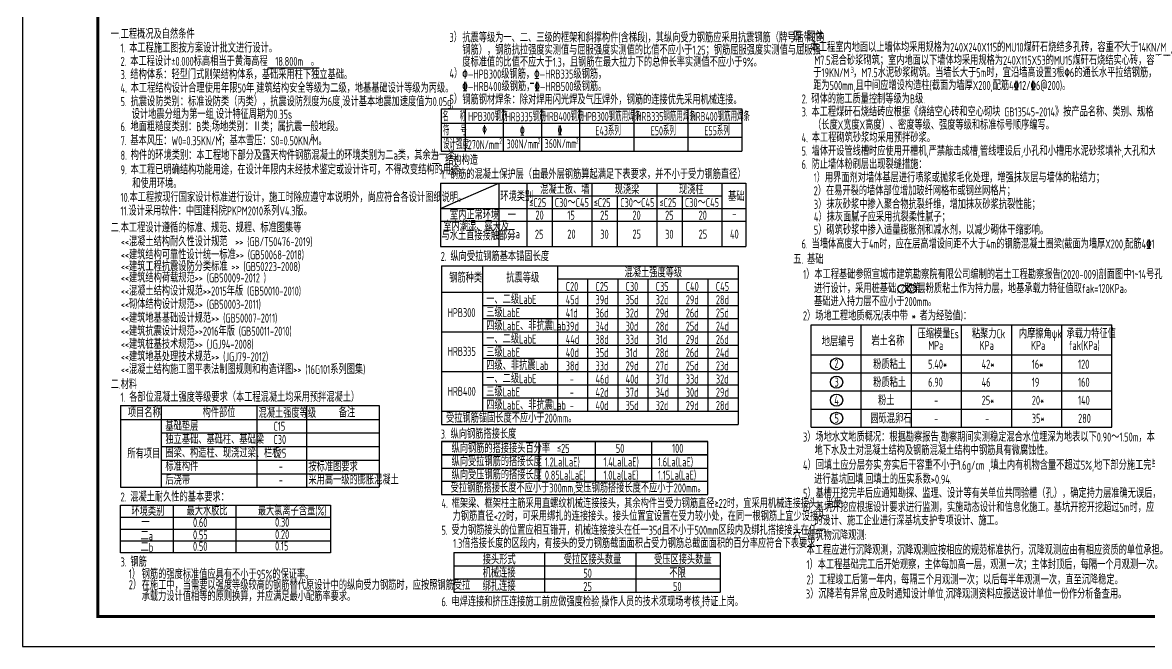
# Model space of a CAD drawing. Extents: x 9539573 to 9710259, y 1656270 to 2510207.
# Drawn here: x 9598809 to 9654991, y 2411507 to 2442609 of the extents above; entities that cross this region are included whole.
import ezdxf
from ezdxf.enums import TextEntityAlignment as Align

# ---------------------------------------------------------------- set-up
doc = ezdxf.new("R2010")
doc.units = 0
doc.header["$LTSCALE"] = 1000
doc.header["$MEASUREMENT"] = 0
doc.layers.add('JZSM', color=3, linetype='CONTINUOUS')
doc.layers.add('PUB_TITLE', color=4, linetype='CONTINUOUS')
doc.styles.add('TSSD_REIN', font='atssdeng.shx', dxfattribs={"width": 0.7, "bigfont": 'atssdchn.shx'})

msp = doc.modelspace()

# ---------------------------------------------------------------- linework, layer by layer
at = {"layer": 'JZSM'}
for p, q in [((9624123, 2439581), (9624305, 2439581)), ((9619677.2, 2438299.8), (9634677.2, 2438299.8)), ((9619677.2, 2438299.8), (9619677.2, 2436199.8)), ((9620877.2, 2438299.8), (9620877.2, 2436199.8)), ((9622777.2, 2438299.8), (9622777.2, 2436199.8)), ((9624677.2, 2438299.8), (9624677.2, 2436199.8)), ((9626577.2, 2438299.8), (9626577.2, 2436199.8)), ((9629277.2, 2438299.8), (9629277.2, 2436199.8)), ((9631977.2, 2438299.8), (9631977.2, 2436199.8)), ((9634677.2, 2438299.8), (9634677.2, 2436199.8)), ((9619677.2, 2437599.8), (9634677.2, 2437599.8)), ((9619677.2, 2436899.8), (9634677.2, 2436899.8)), ((9619677.2, 2436199.8), (9634677.2, 2436199.8)), ((9619652.8, 2434594.3), (9619652.8, 2431444.3)), ((9619652.8, 2434594.3), (9634872.8, 2434594.3)), ((9619652.8, 2433334.3), (9622552.8, 2434594.3)), ((9622552.8, 2434594.3), (9622552.8, 2431444.3)), ((9623952.8, 2434594.3), (9623952.8, 2431444.3)), ((9627192.8, 2434594.3), (9627192.8, 2431444.3)), ((9630432.8, 2434594.3), (9630432.8, 2431444.3)), ((9633672.8, 2434594.3), (9633672.8, 2431444.3)), ((9634872.8, 2434594.3), (9634872.8, 2431444.3)), ((9623952.8, 2433964.3), (9633672.8, 2433964.3)), ((9625212.8, 2433964.3), (9625212.8, 2431444.3)), ((9628452.8, 2433964.3), (9628452.8, 2431444.3)), ((9631692.8, 2433964.3), (9631692.8, 2431444.3)), ((9619652.8, 2433334.3), (9634872.8, 2433334.3)), ((9619652.8, 2432704.3), (9634872.8, 2432704.3)), ((9619652.8, 2431444.3), (9634872.8, 2431444.3)), ((9619695.7, 2430486.7), (9619695.7, 2422579.6)), ((9619695.7, 2430486.7), (9634480.2, 2430486.7)), ((9621736.1, 2430486.7), (9621736.1, 2423238.5)), ((9625480.2, 2430486.7), (9625480.2, 2423238.5)), ((9634480.2, 2430486.7), (9634480.2, 2422579.6)), ((9625480.2, 2429827.8), (9634480.2, 2429827.8)), ((9626980.2, 2429827.8), (9626980.2, 2423238.5)), ((9628480.2, 2429827.8), (9628480.2, 2423238.5)), ((9629980.2, 2429827.8), (9629980.2, 2423238.5)), ((9631480.2, 2429827.8), (9631480.2, 2423238.5)), ((9632980.2, 2429827.8), (9632980.2, 2423238.5)), ((9632980.2, 2429827.8), (9632980.2, 2423238.5)), ((9619695.7, 2429168.9), (9634480.2, 2429168.9)), ((9619695.7, 2429168.9), (9634480.2, 2429168.9)), ((9621736.1, 2428510), (9634480.2, 2428510)), ((9621736.1, 2427851), (9634480.2, 2427851)), ((9619695.7, 2427192.1), (9634480.2, 2427192.1)), ((9638122.9, 2422442.8), (9638122.9, 2427541.4)), ((9638122.9, 2427541.4), (9653122.9, 2427541.4)), ((9640622.9, 2422442.8), (9640622.9, 2427541.4)), ((9643122.9, 2422442.8), (9643122.9, 2427541.4)), ((9645622.9, 2422442.8), (9645622.9, 2427541.4)), ((9648122.9, 2422442.8), (9648122.9, 2427541.4)), ((9650622.9, 2422442.8), (9650622.9, 2427541.4)), ((9653122.9, 2422442.8), (9653122.9, 2427541.4)), ((9621736.1, 2426533.2), (9634480.2, 2426533.2)), ((9638122.9, 2426041.2), (9653122.9, 2426041.2)), ((9621736.1, 2425874.2), (9634480.2, 2425874.2)), ((9619695.7, 2425215.3), (9634480.2, 2425215.3)), ((9638122.9, 2425141.6), (9653122.9, 2425141.6)), ((9621736.1, 2424556.4), (9634480.2, 2424556.4)), ((9638122.9, 2424242), (9653122.9, 2424242)), ((9621736.1, 2423897.5), (9634480.2, 2423897.5)), ((9603697.3, 2423512.6), (9616583.3, 2423512.6)), ((9603697.3, 2423512.6), (9603697.3, 2419440.8)), ((9605725.7, 2423512.6), (9605725.7, 2419440.8)), ((9610483.4, 2423512.6), (9610483.4, 2419440.8)), ((9612963.2, 2423512.6), (9612963.2, 2419440.8)), ((9616583.3, 2423512.6), (9616583.3, 2419440.8)), ((9619695.7, 2423238.5), (9634480.2, 2423238.5)), ((9619695.7, 2423238.5), (9634480.2, 2423238.5)), ((9638122.9, 2423342.4), (9653122.9, 2423342.4)), ((9603697.3, 2422812.8), (9616583.3, 2422812.8)), ((9619695.7, 2422579.6), (9634480.2, 2422579.6)), ((9605725.7, 2422153.9), (9616583.3, 2422153.9)), ((9638122.9, 2422442.8), (9653122.9, 2422442.8)), ((9605725.7, 2421475.6), (9616583.3, 2421475.6)), ((9619697.4, 2421716.6), (9619697.4, 2419081)), ((9632982, 2421716.6), (9619697.4, 2421716.6)), ((9632982, 2419081), (9632982, 2421716.6)), ((9605725.7, 2420797.3), (9616583.3, 2420797.3)), ((9605725.7, 2420119.1), (9616583.3, 2420119.1)), ((9619697.4, 2419739.8), (9632982, 2419739.8)), ((9603697.3, 2419440.8), (9616583.3, 2419440.8)), ((9620307.6, 2416192.4), (9633592.2, 2416192.4)), ((9620307.6, 2416192.4), (9620307.6, 2414215.6)), ((9624832.5, 2416192.4), (9624832.5, 2414215.6)), ((9629390.3, 2416192.4), (9629390.3, 2414215.6)), ((9633592.2, 2416192.4), (9633592.2, 2414215.6)), ((9620307.6, 2415533.5), (9633592.2, 2415533.5)), ((9620307.6, 2414874.5), (9633592.2, 2414874.5)), ((9620307.6, 2414874.5), (9633592.2, 2414874.5)), ((9620307.6, 2414215.6), (9633592.2, 2414215.6))]:
    msp.add_line(p, q, dxfattribs=at)
for points in [[(9619697.4, 2421716.6), (9632982, 2421716.6)], [(9624544.5, 2421716.6), (9624544.5, 2419739.8)], [(9627357, 2421716.6), (9627357, 2419739.8)], [(9630169.5, 2421716.6), (9630169.5, 2419739.8)], [(9619697.4, 2420398.8), (9632982, 2420398.8)], [(9619697.4, 2419081), (9632982, 2419081)], [(9606310.7, 2418551.3), (9606310.7, 2416170.4)], [(9609448.3, 2418551.3), (9609448.3, 2416170.4)], [(9603696.1, 2417956.1), (9614170.1, 2417956.1)], [(9603696.1, 2417360.8), (9614170.1, 2417360.8)], [(9603696.1, 2416765.6), (9614170.1, 2416765.6)]]:
    msp.add_lwpolyline(points, dxfattribs=at)
for points in [[(9619697.4, 2421057.7), (9632982, 2421057.7)], [(9603696.1, 2418551.3), (9614170.1, 2418551.3), (9614170.1, 2416170.4), (9603696.1, 2416170.4)]]:
    msp.add_lwpolyline(points, close=True, dxfattribs=at)
at = {"layer": 'JZSM', "color": 1}
for centre in [(9642654.1, 2429334.2), (9643151.6, 2429334.2)]:
    msp.add_circle(centre, 208, dxfattribs=at)
at = {"layer": 'JZSM'}
for centre in [(9639392.7, 2425587), (9639392.7, 2424680.7), (9639392.7, 2423781.1), (9639392.7, 2422881.5)]:
    msp.add_circle(centre, 303.5, dxfattribs=at)
at = {"layer": 'PUB_TITLE'}
msp.add_lwpolyline([(9598809.4, 2411507.3), (9687909.4, 2411507.3), (9687909.4, 2474507.3), (9598809.4, 2474507.3)], close=True, dxfattribs=at)
at = {"layer": 'PUB_TITLE', "const_width": 150}
msp.add_lwpolyline([(9602559.4, 2413007.3), (9686409.4, 2413007.3), (9686409.4, 2473007.3), (9602559.4, 2473007.3)], close=True, dxfattribs=at)

# ---------------------------------------------------------------- texts
at = {"layer": 'JZSM', "style": 'TSSD_REIN'}
for s, height, width, p in [('一.工程概况及自然条件', 450, 0.7, (9603205.4, 2441804.5)), ('3）', 450, 0.7, (9620092.4, 2441641.8)), ('抗震等级为一、二、三级的框架和斜撑构件(含梯段)，其纵向受力钢筋应采用抗震钢筋（牌号后带E的', 450, 0.7, (9620736.1, 2441628.5)), ('四. 砌体  ', 450, 0.7, (9637231.8, 2441695.6)), ('1. 本工程室内地面以上墙体均采用规格为240X240X115的MU10煤矸石烧结多孔砖，容重不大于14KN/M ,', 450, 0.7, (9637668, 2441148.7)), ('3', 300, 0.7, (9653541.8, 2441381.3)), ('1. 本工程施工图按方案设计批文进行设计。', 450, 0.7, (9603696.1, 2441113.6)), ('钢筋），钢筋抗拉强度实测值与屈服强度实测值的比值不应小于1.25；钢筋屈服强度实测值与屈服强', 450, 0.7, (9620736.1, 2441011.5)), ('度标准值的比值不应大于1.3，且钢筋在最大拉力下的总伸长率实测值不应小于9%%%。', 450, 0.7, (9620736.1, 2440410.5)), ('M7.5混合砂浆砌筑；室内地面以下墙体均采用规格为240X115X53的MU15煤矸石烧结实心砖，容重不大', 450, 0.7, (9638280.5, 2440499.3)), ('4）', 450, 0.7, (9620092.4, 2439837.9)), ('%%130—HPB300级钢筋，%%131—HRB335级钢筋，', 450, 0.7, (9620736.1, 2439814)), ('于19KN/M ，M7.5水泥砂浆砌筑。当墙长大于5m时，宜沿墙高设置3根%%1306的通长水平拉结钢筋，竖向间', 450, 0.7, (9638233.4, 2439884.9)), ('3', 300, 0.7, (9640088.4, 2440100)), ('4. 本工程结构设计合理使用年限50年,建筑结构安全等级为二级，地基基础设计等级为丙级。', 450, 0.7, (9603696.1, 2439114.8)), ('%%132—HRB400级钢筋，%%132—HRB500级钢筋。', 450, 0.7, (9620736.1, 2439196.9)), ('距为500mm,且中间应增设构造柱(截面为墙厚X200,配筋4%%13212/%%1326@200)。', 450, 0.7, (9638223.7, 2439246.3)), ('5）', 450, 0.7, (9620092.4, 2438558.2)), ('钢筋钢材焊条：除对焊用闪光焊及气压焊外，钢筋的连接优先采用机械连接。', 450, 0.7, (9620736.1, 2438534.3)), ('2. 砌体的施工质量控制等级为B级.', 450, 0.7, (9637650.6, 2438574.6)), ('3. 本工程煤矸石烧结砖应根据《烧结空心砖和空心砌块 GB13545-2014》按产品名称、类别、规格', 450, 0.7, (9637650.6, 2437929.7)), ('名   称', 450, 0.55, (9619731.9, 2437693.1)), ('HPB300钢筋', 450, 0.55, (9621025.9, 2437704.9)), ('HRB335钢筋', 450, 0.55, (9622903.9, 2437687.3)), ('HRB400钢筋', 450, 0.55, (9624804.2, 2437703.8)), ('HPB300钢筋用焊条', 450, 0.55, (9626709.4, 2437698.6)), ('HRB335钢筋用焊条', 450, 0.55, (9629419.2, 2437698.6)), ('HRB400钢筋用焊条', 450, 0.55, (9632126.4, 2437698.6)), ('（长度X宽度X高度）、密度等级、强度等级和标准标号顺序编写。', 450, 0.7, (9638223.7, 2437274)), ('6. 地面粗糙度类别：B类;场地类别：Ⅱ类；属抗震一般地段。', 450, 0.7, (9603696.1, 2437193.6)), ('符   号', 450, 0.55, (9619770.7, 2436992.5)), ('%%130', 450, 0.55, (9621734.7, 2437040.5)), ('%%131', 450, 0.55, (9623618.6, 2437002.2)), ('%%132', 450, 0.55, (9625490.1, 2437018.7)), ('E43系列', 450, 0.55, (9627371, 2436987.6)), ('E50系列', 450, 0.55, (9630127.1, 2436987.6)), ('E55系列', 450, 0.55, (9632802.2, 2436987.6)), ('7. 基本风压：W0=0.35KN/M；基本雪压：S0=0.50KN/M。', 450, 0.7, (9603696.1, 2436491)), ('2', 315, 0.7, (9608581.6, 2436751.5)), ('2', 315, 0.7, (9613173.8, 2436734.8)), ('设计强度', 450, 0.55, (9619770.7, 2436311.6)), ('270N/mm', 450, 0.55, (9621012.6, 2436295.9)), ('2', 300, 0.55, (9622581.8, 2436550.7)), ('300N/mm', 450, 0.55, (9622944.1, 2436332.6)), ('2', 300, 0.55, (9624496.7, 2436550.7)), ('360N/mm', 450, 0.55, (9624837.2, 2436349.1)), ('2', 300, 0.55, (9626397.9, 2436550.7)), ('4. 本工程砌筑砂浆均采用预拌砂浆。', 450, 0.7, (9637650.6, 2436641.2)), ('8. 构件的环境类别：本工程地下部分及露天构件钢筋混凝土的环境类别为二a类，其余为一类。', 450, 0.7, (9603696.1, 2435768.4)), ('5. 墙体开设管线槽时应使用开槽机,严禁敲击成槽,管线埋设后,小孔和小槽用水泥砂浆填补,大孔和大槽用细石混凝土填满.', 450, 0.7, (9637647.7, 2435974.5)), ('9. 本工程已明确结构功能用途，在设计年限内未经技术鉴定或设计许可，不得改变结构的用途', 450, 0.7, (9603696.1, 2435043.6)), ('三. 结构构造', 450, 0.7, (9619191, 2435523.1)), ('6. 防止墙体粉刷层出现裂缝措施：', 450, 0.7, (9637647.7, 2435313.9)), ('1. 钢筋的混凝土保护层（由最外层钢筋算起满足下表要求，并不小于受力钢筋直径）', 450, 0.7, (9619681.8, 2434818.5)), ('1）用界面剂对墙体基层进行喷浆或抛浆毛化处理，增强抹灰层与墙体的粘结力；', 450, 0.7, (9638250.4, 2434649.6)), ('和使用环境。', 450, 0.7, (9604276.8, 2434358)), ('混凝土板、墙', 450, 0.7, (9624618, 2434069.1)), ('现浇梁', 450, 0.7, (9628332, 2434057.9)), ('现浇柱', 450, 0.7, (9631535.6, 2434057.9)), ('2）在易开裂的墙体部位增加玻纤网格布或钢丝网格片；', 450, 0.7, (9638250.4, 2433996.3)), ('10.本工程按现行国家设计标准进行设计，施工时除应遵守本说明外，尚应符合各设计图纸说明。', 450, 0.7, (9603696.1, 2433667.7)), ('环境类别 ', 450, 0.7, (9622630.4, 2433712.8)), ('≤C25', 450, 0.7, (9624071.3, 2433407.9)), ('C30～C45', 450, 0.7, (9625341.6, 2433407.9)), ('≤C25', 450, 0.7, (9627282.6, 2433407.9)), ('C30～C45', 450, 0.7, (9628606.1, 2433407.9)), ('≤C25', 450, 0.7, (9630563.7, 2433407.9)), ('C30～C45', 450, 0.7, (9631829.7, 2433407.9)), ('基础', 450, 0.7, (9633981.3, 2433712.8)), ('3）抹灰砂浆中掺入聚合物抗裂纤维，增加抹灰砂浆抗裂性能；', 450, 0.7, (9638260.6, 2433320)), ('11.设计采用软件：中国建科院PKPM2010系列V4.3版。', 450, 0.7, (9603696.1, 2432991.5)), ('室内正常环境', 450, 0.7, (9620114.4, 2432793.2)), ('20', 450, 0.7, (9624378.4, 2432783.9)), ('15', 450, 0.7, (9625970.6, 2432777.9)), ('25', 450, 0.7, (9627608.7, 2432777.9)), ('20', 450, 0.7, (9629215.7, 2432777.9)), ('25', 450, 0.7, (9630843.2, 2432777.9)), ('20', 450, 0.7, (9632515.1, 2432777.9)), ('室内潮湿、露天及', 450, 0.7, (9619788, 2432230.5)), ('一', 450, 0.7, (9622993.7, 2432783.9)), ('-', 450, 0.7, (9634193, 2432850.9)), ('4）抹灰面腻子应采用抗裂柔性腻子；', 450, 0.7, (9638260.6, 2432691)), ('二.本工程设计遵循的标准、规范、规程、标准图集等', 450, 0.7, (9603205.4, 2432152)), ('与水土直接接触部分', 450, 0.7, (9619696.9, 2431762)), ('二a', 450, 0.7, (9622985.8, 2431848.6)), ('25', 450, 0.7, (9624352.5, 2431830.4)), ('20', 450, 0.7, (9625970.6, 2431836.4)), ('30', 450, 0.7, (9627612.8, 2431830.4)), ('25', 450, 0.7, (9629215.7, 2431836.4)), ('30', 450, 0.7, (9630847.3, 2431830.4)), ('25', 450, 0.7, (9632515.1, 2431836.4)), ('40', 450, 0.7, (9634080.3, 2431836.4)), ('5）砌筑砂浆中掺入适量膨胀剂和减水剂，以减少砌体干缩影响。', 450, 0.7, (9638260.6, 2432040.5)), ('<<混凝土结构耐久性设计规范  >> (GB/T50476-2019)', 450, 0.7, (9603706.8, 2431459.7)), ('6. 当墙体高度大于4m时，应在层高增设间距不大于4m的钢筋混凝土圈梁(截面为墙厚X200,配筋4%%13212/%%1326@200)。', 450, 0.7, (9637647.7, 2431346)), ('<<建筑结构可靠性设计统一标准>> (GB50068-2018)', 450, 0.7, (9603706.8, 2430805.8)), ('2. 纵向受拉钢筋基本锚固长度', 450, 0.7, (9619657.5, 2430723.5)), ('五. 基础  ', 450, 0.7, (9637231.8, 2430576)), ('<<建筑工程抗震设防分类标准 >> (GB50223-2008)', 450, 0.7, (9603706.8, 2430220.6)), ('混凝土强度等级', 450, 0.7, (9628826, 2429914.2)), ('<<建筑结构荷载规范>> (GB50009-2012 )', 450, 0.7, (9603706.8, 2429657.3)), ('钢筋种类', 450, 0.7, (9620082.3, 2429652)), ('抗震等级', 450, 0.7, (9622927.8, 2429652)), ('<<混凝土结构设计规范>>2015年版 (GB50010-2010)', 450, 0.7, (9603706.8, 2428999.4)), ('C20', 450, 0.7, (9625890.2, 2429226.1)), ('C25', 450, 0.7, (9627373.4, 2429226.1)), ('C30', 450, 0.7, (9628873.4, 2429226.1)), ('C35', 450, 0.7, (9630373.4, 2429226.1)), ('C40', 450, 0.7, (9631873.4, 2429226.1)), ('C45', 450, 0.7, (9633373.4, 2429226.1)), ('<<砌体结构设计规范>> (GB50003-2011)', 450, 0.7, (9603706.8, 2428340)), ('一、二级LabE', 450, 0.7, (9621927.1, 2428581.7)), ('45d', 450, 0.7, (9625890.2, 2428567.2)), ('39d', 450, 0.7, (9627373.4, 2428567.2)), ('35d', 450, 0.7, (9628873.4, 2428567.2)), ('32d', 450, 0.7, (9630373.4, 2428567.2)), ('29d', 450, 0.7, (9631873.4, 2428567.2)), ('28d', 450, 0.7, (9633373.4, 2428567.2)), ('HPB300', 450, 0.7, (9620002.5, 2427922.7)), ('三级LabE', 450, 0.7, (9621927.1, 2427922.8)), ('41d', 450, 0.7, (9625890.2, 2427908.2)), ('36d', 450, 0.7, (9627373.4, 2427908.2)), ('32d', 450, 0.7, (9628873.4, 2427908.2)), ('29d', 450, 0.7, (9630373.4, 2427908.2)), ('26d', 450, 0.7, (9631873.4, 2427908.2)), ('25d', 450, 0.7, (9633373.4, 2427908.2)), ('2）场地工程地质概况(表中带 * 者为经验值)：', 450, 0.7, (9637715.1, 2427762.2)), ('<<建筑地基基础设计规范>> (GB50007-2011)', 450, 0.7, (9603706.8, 2427650.1)), ('四级LabE、非抗震Lab', 450, 0.7, (9621927.1, 2427263.9)), ('39d', 450, 0.7, (9625890.2, 2427249.3)), ('34d', 450, 0.7, (9627373.4, 2427249.3)), ('30d', 450, 0.7, (9628873.4, 2427249.3)), ('28d', 450, 0.7, (9630373.4, 2427249.3)), ('25d', 450, 0.7, (9631873.4, 2427249.3)), ('24d', 450, 0.7, (9633373.4, 2427249.3)), ('<<建筑抗震设计规范>>2016年版 (GB50011-2010)', 450, 0.7, (9603706.8, 2426997.6)), ('一、二级LabE', 450, 0.7, (9621927.1, 2426605)), ('44d', 450, 0.7, (9625890.2, 2426590.4)), ('38d', 450, 0.7, (9627373.4, 2426590.4)), ('33d', 450, 0.7, (9628873.4, 2426590.4)), ('31d', 450, 0.7, (9630373.4, 2426590.4)), ('29d', 450, 0.7, (9631873.4, 2426590.4)), ('26d', 450, 0.7, (9633373.4, 2426590.4)), ('压缩模量Es', 450, 0.7, (9643429.7, 2426868.5)), ('粘聚力Ck', 450, 0.7, (9646137.5, 2426868.5)), ('内摩擦角ψk ', 450, 0.7, (9648483.1, 2426868.5)), ('承载力特征值', 450, 0.7, (9650856.7, 2426868.5)), ('<<建筑桩基技术规范>> (JGJ94-2008)', 450, 0.7, (9603706.8, 2426348.1)), ('地层编号', 450, 0.7, (9638650, 2426474.6)), ('岩土名称', 450, 0.7, (9641130.4, 2426509.5)), ('MPa ', 450, 0.7, (9643964.4, 2426288.5)), ('KPa ', 450, 0.7, (9646525, 2426288.5)), ('KPa ', 450, 0.7, (9649090.5, 2426288.5)), ('fak(KPa)', 450, 0.7, (9650958.4, 2426288.5)), ('<<建筑地基处理技术规范>> (JGJ79-2012)', 450, 0.7, (9603706.8, 2425724.3)), ('HRB335', 450, 0.7, (9620002.5, 2425992.6)), ('三级LabE', 450, 0.7, (9621927.1, 2425946)), ('40d', 450, 0.7, (9625890.2, 2425931.4)), ('35d', 450, 0.7, (9627373.4, 2425931.4)), ('31d', 450, 0.7, (9628873.4, 2425931.4)), ('28d', 450, 0.7, (9630373.4, 2425931.4)), ('26d', 450, 0.7, (9631873.4, 2425931.4)), ('24d', 450, 0.7, (9633373.4, 2425931.4)), ('<<混凝土结构施工图平表法制图规则和构造详图>> (16G101系列图集)', 450, 0.7, (9603706.8, 2425091.8)), ('四级、非抗震Lab', 450, 0.7, (9621927.1, 2425287.1)), ('38d', 450, 0.7, (9625890.2, 2425272.5)), ('33d', 450, 0.7, (9627373.4, 2425272.5)), ('29d', 450, 0.7, (9628873.4, 2425272.5)), ('27d', 450, 0.7, (9630373.4, 2425272.5)), ('25d', 450, 0.7, (9631873.4, 2425272.5)), ('23d', 450, 0.7, (9633373.4, 2425272.5)), ('5.40*', 450, 0.7, (9643957.4, 2425352.5)), ('42*', 450, 0.7, (9646626.2, 2425352.5)), ('16*', 450, 0.7, (9649126.2, 2425352.5)), ('120', 450, 0.7, (9651433.2, 2425352.5)), ('二.材料', 450, 0.7, (9603205.4, 2424342)), ('一、二级LabE', 450, 0.7, (9621927.1, 2424628.2)), ('-', 450, 0.7, (9626092.8, 2424613.6)), ('46d', 450, 0.7, (9627373.4, 2424613.6)), ('40d', 450, 0.7, (9628873.4, 2424613.6)), ('37d', 450, 0.7, (9630373.4, 2424613.6)), ('33d', 450, 0.7, (9631873.4, 2424613.6)), ('32d', 450, 0.7, (9633373.4, 2424613.6)), ('6.90', 450, 0.7, (9643957.4, 2424452.9)), ('46', 450, 0.7, (9646626.2, 2424452.9)), ('19', 450, 0.7, (9649126.2, 2424452.9)), ('160', 450, 0.7, (9651433.2, 2424452.9)), ('HRB400', 450, 0.7, (9620002.5, 2423999.7)), ('三级LabE', 450, 0.7, (9621927.1, 2423969.2)), ('42d', 450, 0.7, (9627373.4, 2423954.7)), ('37d', 450, 0.7, (9628873.4, 2423954.7)), ('34d', 450, 0.7, (9630373.4, 2423954.7)), ('30d', 450, 0.7, (9631873.4, 2423954.7)), ('29d', 450, 0.7, (9633373.4, 2423954.7)), ('1. 各部位混凝土强度等级要求（本工程混凝土均采用预拌混凝土）', 450, 0.7, (9603696.1, 2423705.9)), ('四级LabE、非抗震Lab', 450, 0.7, (9621927.1, 2423310.3)), ('-', 450, 0.7, (9626092.8, 2423954.7)), ('40d', 450, 0.7, (9627373.4, 2423295.7)), ('35d', 450, 0.7, (9628873.4, 2423295.7)), ('32d', 450, 0.7, (9630373.4, 2423295.7)), ('29d', 450, 0.7, (9631873.4, 2423295.7)), ('28d', 450, 0.7, (9633373.4, 2423295.7)), ('-', 450, 0.7, (9644255.6, 2423553.3)), ('25*', 450, 0.7, (9646626.2, 2423553.3)), ('20*', 450, 0.7, (9649126.2, 2423553.3)), ('140', 450, 0.7, (9651433.2, 2423553.3)), ('项目名称', 450, 0.7, (9604062.5, 2422934.3)), ('构件部位', 450, 0.7, (9607786.1, 2422934.3)), ('混凝土强度等级', 450, 0.7, (9610576.7, 2422910.1)), ('备注', 450, 0.7, (9614574.6, 2422934.3)), ('受拉钢筋锚固长度不应小于200mm。', 450, 0.7, (9619921.8, 2422666)), ('-', 450, 0.7, (9626092.8, 2423295.7)), ('-', 450, 0.7, (9626092.8, 2423295.7)), ('基础垫层', 450, 0.7, (9605933.6, 2422257.4)), ('C15', 450, 0.7, (9611319.4, 2422257.4)), ('-', 450, 0.7, (9644255.6, 2422653.7)), ('-', 450, 0.7, (9646800, 2422653.7)), ('35*', 450, 0.7, (9649126.2, 2422653.7)), ('280', 450, 0.7, (9651433.2, 2422653.7)), ('独立基础、基础柱、基础梁', 450, 0.7, (9605933.6, 2421598.5)), ('C30', 450, 0.7, (9611319.4, 2421598.5)), ('3. 纵向钢筋搭接长度', 450, 0.7, (9619657.5, 2421869.4)), ('圈梁、构造柱、现浇过梁、栏板', 450, 0.7, (9605933.6, 2420928.8)), ('纵向钢筋的搭接接头百分率', 450, 0.7, (9620197.1, 2421157.1)), ('≤25', 450, 0.7, (9625452.5, 2421157.1)), ('50', 450, 0.7, (9628387, 2421157.1)), ('100', 450, 0.7, (9631192, 2421157.1)), ('所有项目', 450, 0.7, (9604034.7, 2420889.1)), ('C25', 450, 0.7, (9611319.4, 2420915.8)), ('纵向受拉钢筋的搭接长度', 450, 0.7, (9620197.1, 2420498.2)), ('1.2La(LaE)', 450, 0.7, (9624849.1, 2420481)), ('1.4La(LaE)', 450, 0.7, (9627772.6, 2420481)), ('1.6La(LaE)', 450, 0.7, (9630487.1, 2420481)), ('标准构件', 450, 0.7, (9605933.6, 2420255.9)), ('-', 450, 0.7, (9611583, 2420262.8)), ('按标准图要求', 450, 0.7, (9613061.9, 2420236.7)), ('纵向受压钢筋的搭接长度', 450, 0.7, (9620197.1, 2419839.2)), ('0.85La(LaE)', 450, 0.7, (9624849.1, 2419822)), ('1.0La(LaE)', 450, 0.7, (9627775, 2419822)), ('1.15La(LaE)', 450, 0.7, (9630489.5, 2419822)), ('4）回填土应分层夯实,夯实后干容重不小于1.6g/cm ,填土内有机物含量不超过5%%%,地下部分施工完毕应及时', 450, 0.7, (9637717.4, 2420318.4)), ('3', 250, 0.7, (9645378.6, 2420546.8)), ('后浇带', 450, 0.7, (9605933.6, 2419573.1)), ('-', 450, 0.7, (9611583, 2419584.5)), ('采用高一级的膨胀混凝土', 450, 0.7, (9613061.9, 2419585.6)), ('进行基坑回填.回填土的压实系数>0.94.', 450, 0.7, (9638273, 2419617.2)), ('2. 混凝土耐久性的基本要求：', 450, 0.7, (9603696.1, 2418733.5)), ('受拉钢筋搭接长度不应小于300mm,受压钢筋搭接长度不应小于200mm。', 450, 0.7, (9620153.9, 2419183.3)), ('5）基槽开挖完毕后应通知勘探、监理、设计等有关单位共同验槽（孔），确定持力层准确无误后，方可进行下一道工序。', 450, 0.7, (9637718.2, 2418916.6)), ('4. 框架梁、框架柱主筋采用直螺纹机械连接接头，其余构件当受力钢筋直径≥22时，宜采用机械连接接头，当受', 450, 0.7, (9619697.4, 2418411.7)), ('6）基坑开挖应根据设计要求进行监测，实施动态设计和信息化施工。基坑开挖开挖超过5m时，应由有资质', 450, 0.7, (9637718.2, 2418213.2)), ('环境类别', 450, 0.7, (9604240.1, 2418028.2)), ('最大水胶比', 450, 0.7, (9606986.5, 2418042)), ('最大氯离子含量(%%%)', 450, 0.7, (9610537.6, 2418042.5)), ('力钢筋直径<22时，可采用绑扎的连接接头。接头位置宜设置在受力较小处，在同一根钢筋上宜少设接头。', 450, 0.7, (9620248.9, 2417773.7)), ('的设计、施工企业进行深基坑支护专项设计、施工。', 450, 0.7, (9638273.9, 2417551.1)), ('一  ', 450, 0.7, (9604733.9, 2417460.6)), ('0.60', 450, 0.7, (9607308.2, 2417460.6)), ('0.30', 450, 0.7, (9611398.8, 2417476.9)), ('5. 受力钢筋接头的位置应相互错开，机械连接接头在任一35d且不小于500mm区段内及绑扎搭接接头在任一', 450, 0.7, (9619694, 2417075.5)), ('二a', 450, 0.7, (9604693.5, 2416795.3)), ('0.55', 450, 0.7, (9607308.2, 2416844.9)), ('0.20', 450, 0.7, (9611398.8, 2416861.2)), ('六. 建筑物沉降观测:', 450, 0.7, (9637231.9, 2416816.9)), ('二b', 450, 0.7, (9604693.5, 2416223.6)), ('0.50', 450, 0.7, (9607308.2, 2416273.2)), ('0.15', 450, 0.7, (9611398.8, 2416289.5)), ('1.3倍搭接长度的区段内，有接头的受力钢筋截面面积占受力钢筋总截面面积的百分率应符合下表要求：', 450, 0.7, (9620280.7, 2416421.4)), ('本工程应进行沉降观测，沉降观测应按相应的规范标准执行，沉降观测应由有相应资质的单位承担。', 450, 0.7, (9637895.2, 2416083.6)), ('3. 钢筋', 450, 0.7, (9603696.1, 2415493.6)), ('接头形式', 450, 0.7, (9621755.6, 2415607)), ('受拉区接头数量', 450, 0.7, (9625793.9, 2415607)), ('受压区接头数量', 450, 0.7, (9630295.7, 2415607)), ('1）本工程基础完工后开始观察，主体每加高一层，观测一次；主体封顶后，每隔一个月观测一次。', 450, 0.7, (9637895.2, 2415363.6)), ('1）', 450, 0.7, (9604106.7, 2414903.9)), ('钢筋的强度标准值应具有不小于95%%%的保证率。', 450, 0.7, (9604750.5, 2414880)), ('机械连接', 450, 0.7, (9621749.4, 2414948.1)), ('50', 450, 0.7, (9626768.5, 2414933.1)), ('不限', 450, 0.7, (9631058.4, 2414933.1)), ('2）', 450, 0.7, (9604106.7, 2414360)), ('在施工中，当需要以强度等级较高的钢筋替代原设计中的纵向受力钢筋时，应按照钢筋受拉', 450, 0.7, (9604750.5, 2414336.1)), ('绑扎连接', 450, 0.7, (9621749.4, 2414289.1)), ('25', 450, 0.7, (9626768.5, 2414274.1)), ('50', 450, 0.7, (9631238.2, 2414274.1)), ('2）工程竣工后第一年内，每隔三个月观测一次；以后每半年观测一次，直至沉降稳定。', 450, 0.7, (9637895.2, 2414602.7)), ('承载力设计值相等的原则换算，并应满足最小配筋率要求。', 450, 0.7, (9604750.5, 2413778.4)), ('3）沉降若有异常,应及时通知设计单位,沉降观测资料应报送设计单位一份作分析备查用。', 450, 0.7, (9637860.8, 2413897.6)), ('6. 电焊连接和挤压连接施工前应做强度检验,操作人员的技术须现场考核,持证上岗。', 450, 0.7, (9619694, 2413512.7))]:
    msp.add_text(s, height=height, dxfattribs=dict(at, width=width)).set_placement(p)
at = {"layer": 'JZSM', "color": 1, "style": 'TSSD_REIN', "width": 0.7}
for s, height, p in [('2. 本工程设计%%P0.000标高相当于黄海高程%%U  18.800m  。', 450, (9603696.1, 2440449.1)), ('3. 结构体系：轻型门式刚架结构体系，基础采用柱下独立基础。', 450, (9603696.1, 2439789.7)), ('5. 抗震设防类别：标准设防类（丙类），抗震设防烈度为6度,设计基本地震加速度值为0.05g,', 450, (9603696.1, 2438440)), ('设计地震分组为第一组,设计特征周期为0.35s', 450, (9604253.5, 2437811.4)), ('1）本工程基础参照宣城市建筑勘察院有限公司编制的岩土工程勘察报告(2020-009)剖面图中1~14号孔', 450, (9637722.5, 2429827.4)), ('进行设计，采用桩基础，取第', 450, (9638270.1, 2429124.7)), ('2', 300, (9642592.1, 2429215)), ('3', 300, (9643089.6, 2429215)), ('层粉质粘土作为持力层，地基承载力特征值取fak=120KPa。', 450, (9643429.4, 2429124.7)), ('基础进入持力层不应小于200mm。', 450, (9638270.1, 2428474.9)), ('粉质粘土', 450, (9641216.2, 2425337.3)), ('粉质粘土', 450, (9641216.2, 2424437.7)), ('粉土', 450, (9641463.3, 2423538.1)), ('圆砾混卵石', 450, (9641075.3, 2422638.5)), ('3）场地水文地质概况：根据勘察报告,勘察期间实测稳定混合水位埋深为地表以下0.90～1.50m，本工程所在场地', 450, (9637717.4, 2421720)), ('地下水及土对混凝土结构及钢筋混凝土结构中钢筋具有微腐蚀性。', 450, (9638297, 2421055))]:
    msp.add_text(s, height=height, dxfattribs=at).set_placement(p)
at = {"layer": 'JZSM', "style": 'TSSD_REIN', "width": 0.7}
for s, p in [('2', (9639385.2, 2425381.3)), ('3', (9639394.7, 2424458.9)), ('4', (9639394.7, 2423559.3)), ('5', (9639394.7, 2422659.7))]:
    msp.add_text(s, height=450, dxfattribs=at).set_placement(p, align=Align.CENTER)

doc.saveas('drawing.dxf')
